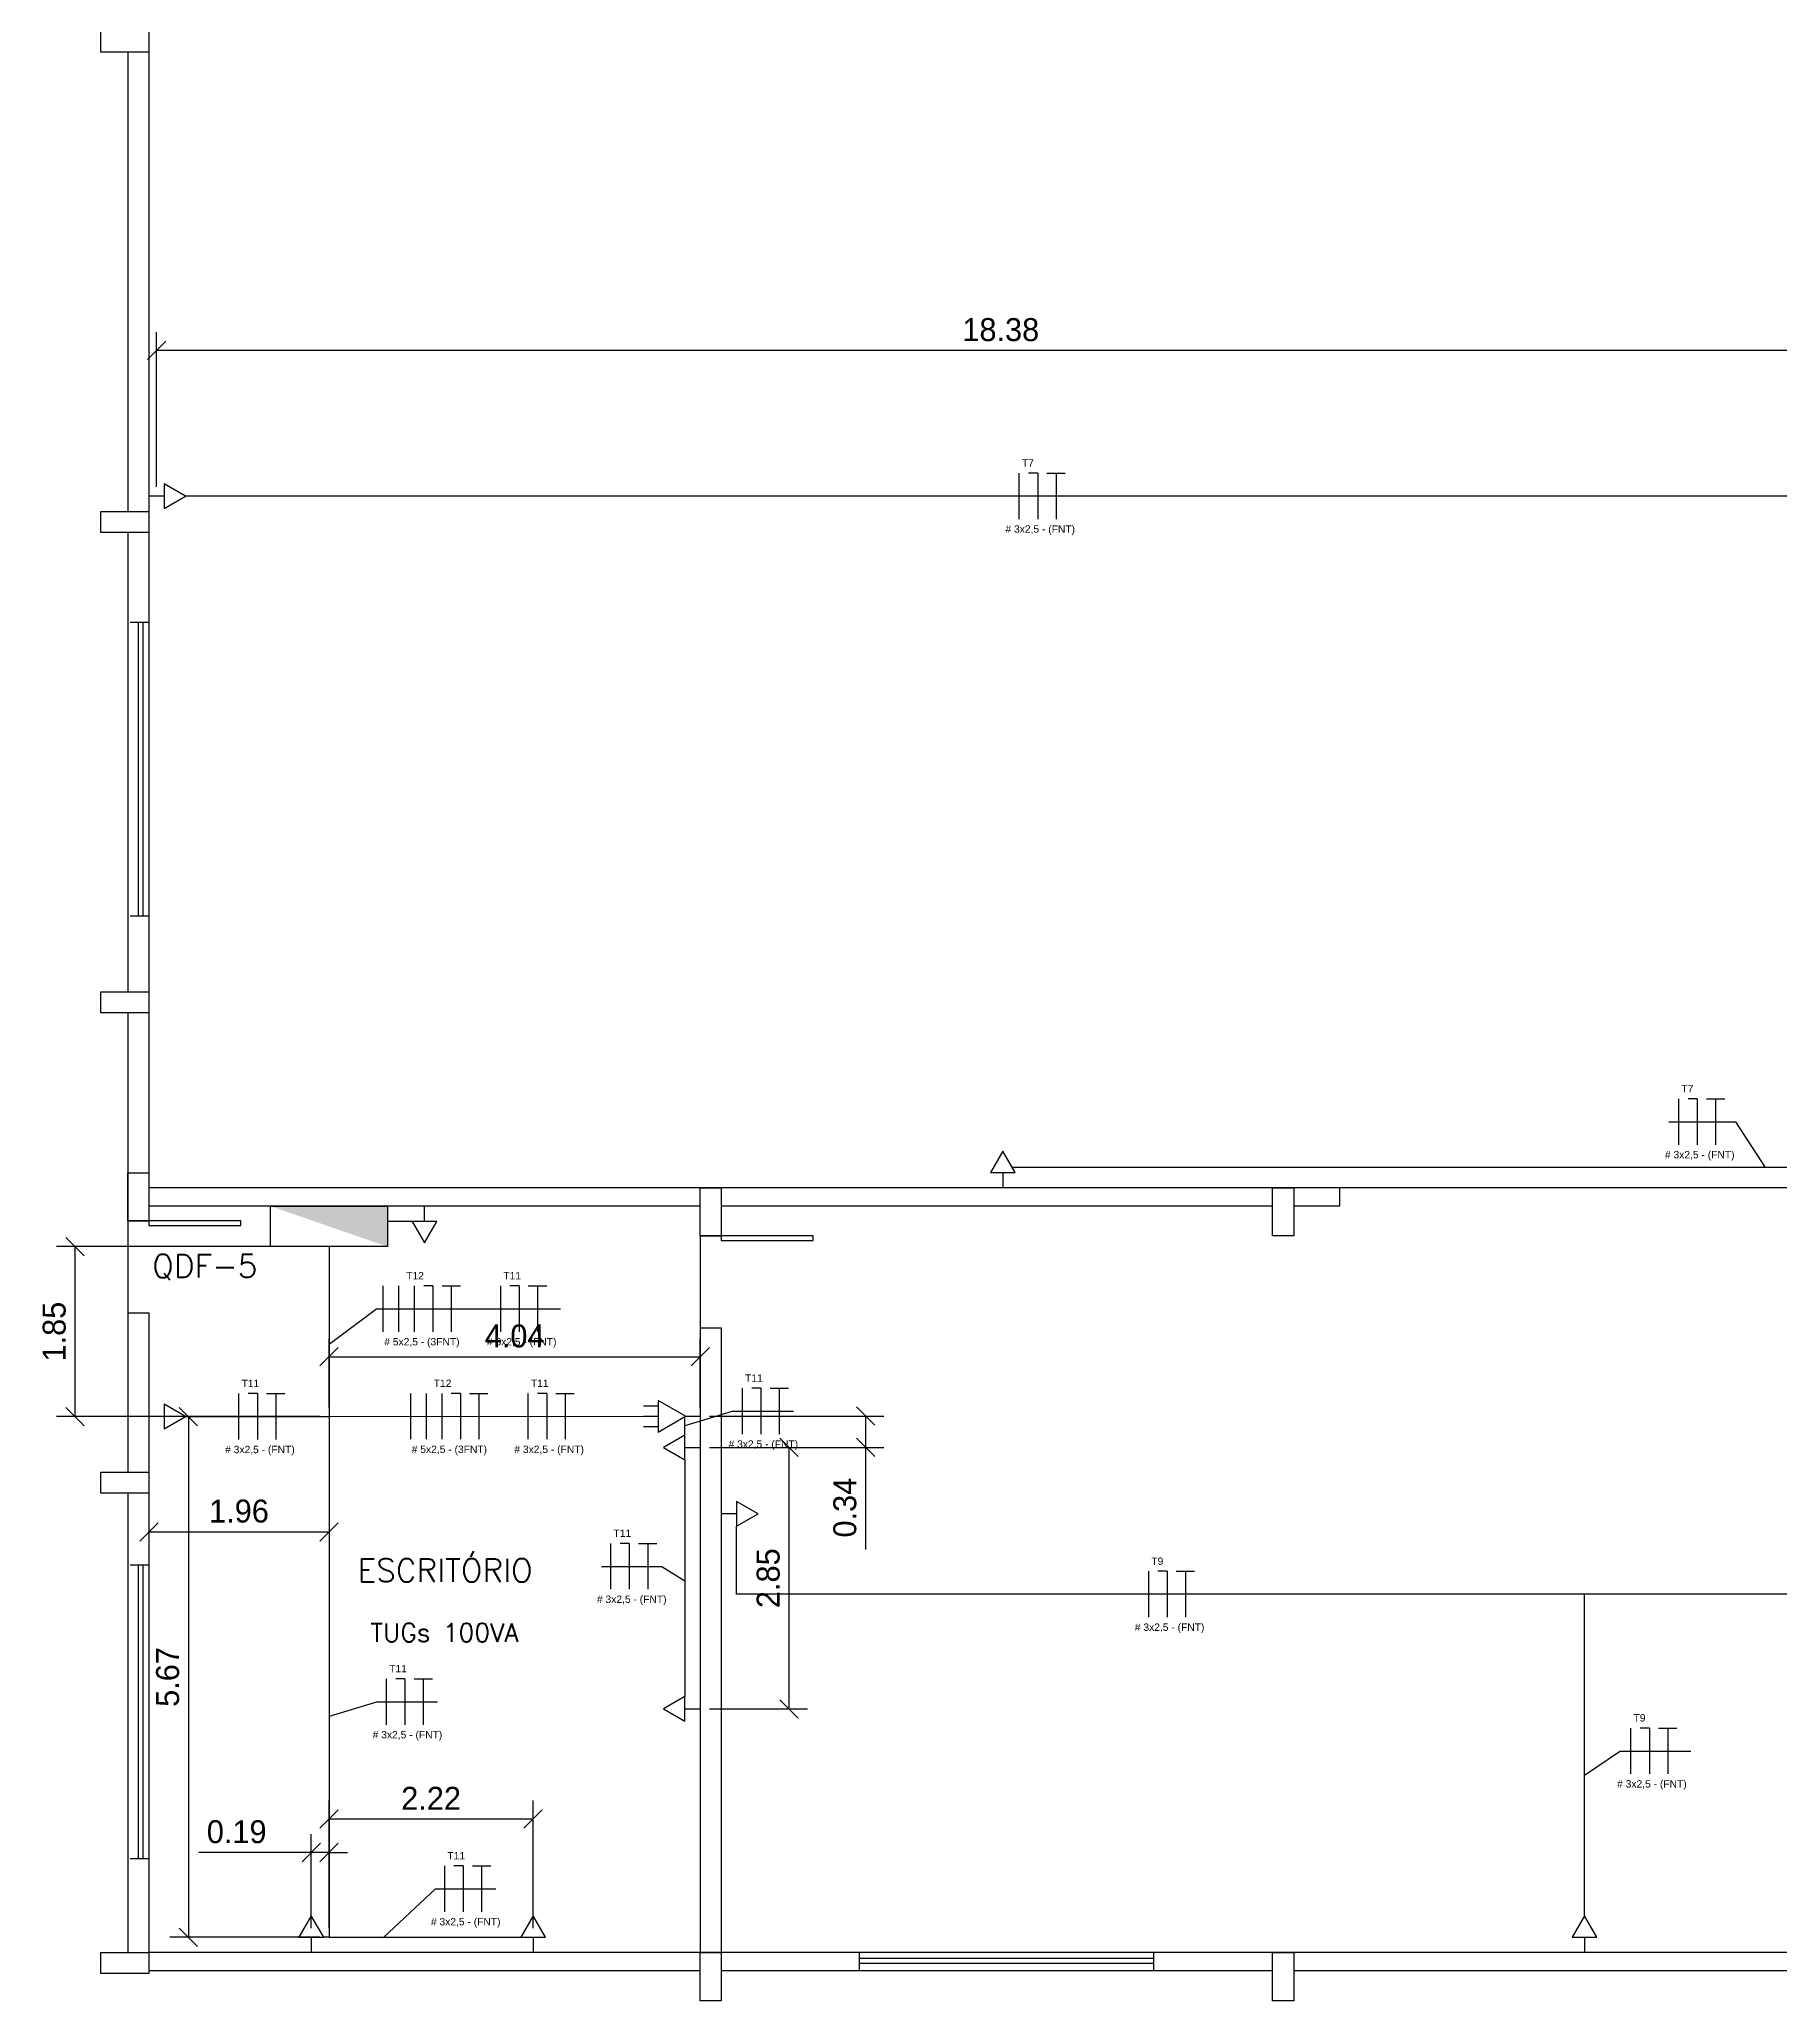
# Model space of a CAD drawing. Extents: x 196 to 330, y 12 to 148.
# Drawn here: x 273.66 to 292.6, y 86.18 to 107.53 of the extents above; entities that cross this region are included whole.
import ezdxf

# ---------------------------------------------------------------- set-up
doc = ezdxf.new("R2010")
doc.units = 0
doc.header["$MEASUREMENT"] = 0
doc.layers.get('0').update_dxf_attribs({"linetype": 'CONTINUOUS'})
doc.layers.get('DEFPOINTS').update_dxf_attribs({"linetype": 'CONTINUOUS'})
for name, color, linetype in [('_ARQ', 5, 'CONTINUOUS'), ('_ARQ-TEXTO', 4, 'CONTINUOUS'), ('_ELT-Eletroduto', 7, 'CONTINUOUS'), ('_ELT-PONTO', 2, 'CONTINUOUS'), ('_ELT-PONTO-TEXTO', 4, 'CONTINUOUS'), ('ELET_FIAÇÃO', 1, 'CONTINUOUS'), ('ELT_FIAÇÃO_TEXTO', 255, 'CONTINUOUS')]:
    doc.layers.add(name, color=color, linetype=linetype)
doc.styles.add('ARIAL', font='arial.ttf')
doc.styles.add('ROMANS', font='romans')
doc.dimstyles.new('LUMINOTECNICO', dxfattribs={"dimscale": 0, "dimtxt": 0.25, "dimasz": 0.2, "dimexe": 0.2, "dimexo": 0.1, "dimgap": 0.1, "dimtad": 1, "dimdsep": 46, "dimtxsty": 'Standard', "dimblk1": 'OBLIQUE', "dimblk2": 'OBLIQUE', "dimsah": 1, "dimcen": 0.2, "dimadec": 1, "dimazin": 0, "dimtfac": 1, "dimtmove": 0, "dimatfit": 3, "dimldrblk": 'OBLIQUE', "dimfxl": 1, "dimtolj": 1, "dimtzin": 0, "dimarcsym": 0})

# ---------------------------------------------------------------- blocks, each defined once
blk = doc.blocks.new('_OBLIQUE')
at = {"color": 0, "linetype": 'ByBlock'}
blk.add_line((-0.5, -0.5), (0.5, 0.5), dxfattribs=at)
blk = doc.blocks.new('*D37')
at = {"layer": '_ELT-Eletroduto', "color": 0, "linetype": 'Continuous', "lineweight": -2, "transparency": 16777216}
for p, q in [((274.937, 102.654), (274.937, 104.34)), ((293.313, 102.654), (293.313, 104.34)), ((293.313, 104.14), (274.937, 104.14))]:
    blk.add_line(p, q, dxfattribs=at)
at = {"layer": 'DEFPOINTS', "color": 0, "linetype": 'Continuous', "transparency": 16777216}
for p in [(274.937, 104.14), (274.937, 102.554), (293.313, 102.554)]:
    blk.add_point(p, dxfattribs=at)
at = {"layer": '_ELT-Eletroduto', "color": 0, "linetype": 'Continuous', "lineweight": -2, "transparency": 16777216, "xscale": 0.2, "yscale": 0.2, "zscale": 0.2, "rotation": 180}
blk.add_blockref('_OBLIQUE', (274.937, 104.14), dxfattribs=at)
at = {"layer": '_ELT-Eletroduto', "color": 0, "linetype": 'Continuous', "lineweight": -2, "transparency": 16777216, "xscale": 0.2, "yscale": 0.2, "zscale": 0.2}
blk.add_blockref('_OBLIQUE', (293.313, 104.14), dxfattribs=at)
at = {"layer": '_ELT-Eletroduto', "color": 0, "linetype": 'Continuous', "transparency": 16777216, "insert": (284.125, 104.365), "char_height": 0.25, "attachment_point": 5}
blk.add_mtext('\\A1;18.38', dxfattribs=at)
blk = doc.blocks.new('*D46')
at = {"layer": '_ELT-Eletroduto', "color": 0, "linetype": 'Continuous', "lineweight": -2, "transparency": 16777216}
for p, q in [((276.715, 94.385), (273.849, 94.385)), ((274.049, 94.385), (274.049, 92.535)), ((276.717, 92.535), (273.849, 92.535))]:
    blk.add_line(p, q, dxfattribs=at)
at = {"layer": 'DEFPOINTS', "color": 0, "linetype": 'Continuous', "transparency": 16777216}
for p in [(276.815, 94.385), (274.049, 92.535), (276.817, 92.535)]:
    blk.add_point(p, dxfattribs=at)
at = {"layer": '_ELT-Eletroduto', "color": 0, "linetype": 'Continuous', "lineweight": -2, "transparency": 16777216, "xscale": 0.2, "yscale": 0.2, "zscale": 0.2}
for p, rotation in [((274.049, 94.385), 90), ((274.049, 92.535), 270)]:
    blk.add_blockref('_OBLIQUE', p, dxfattribs=dict(at, rotation=rotation))
at = {"layer": '_ELT-Eletroduto', "color": 0, "linetype": 'Continuous', "transparency": 16777216, "insert": (273.824, 93.46), "char_height": 0.25, "attachment_point": 5, "rotation": 90}
blk.add_mtext('\\A1;1.85', dxfattribs=at)
blk = doc.blocks.new('*D47')
at = {"layer": '_ELT-Eletroduto', "color": 0, "linetype": 'Continuous', "lineweight": -2, "transparency": 16777216}
for p, q in [((274.854, 92.435), (274.854, 91.08)), ((276.815, 92.435), (276.815, 91.08)), ((274.854, 91.28), (276.815, 91.28))]:
    blk.add_line(p, q, dxfattribs=at)
at = {"layer": 'DEFPOINTS', "color": 0, "linetype": 'Continuous', "transparency": 16777216}
for p in [(274.854, 92.535), (276.815, 92.535), (276.815, 91.28)]:
    blk.add_point(p, dxfattribs=at)
at = {"layer": '_ELT-Eletroduto', "color": 0, "linetype": 'Continuous', "lineweight": -2, "transparency": 16777216, "xscale": 0.2, "yscale": 0.2, "zscale": 0.2, "rotation": 180}
blk.add_blockref('_OBLIQUE', (274.854, 91.28), dxfattribs=at)
at = {"layer": '_ELT-Eletroduto', "color": 0, "linetype": 'Continuous', "lineweight": -2, "transparency": 16777216, "xscale": 0.2, "yscale": 0.2, "zscale": 0.2}
blk.add_blockref('_OBLIQUE', (276.815, 91.28), dxfattribs=at)
at = {"layer": '_ELT-Eletroduto', "color": 0, "linetype": 'Continuous', "transparency": 16777216, "insert": (275.834, 91.505), "char_height": 0.25, "attachment_point": 5}
blk.add_mtext('\\A1;1.96', dxfattribs=at)
blk = doc.blocks.new('*D48')
at = {"layer": '_ELT-Eletroduto', "color": 0, "linetype": 'Continuous', "lineweight": -2, "transparency": 16777216}
for p, q in [((276.815, 92.635), (276.815, 93.386)), ((280.854, 92.635), (280.854, 93.386)), ((276.815, 93.186), (280.854, 93.186))]:
    blk.add_line(p, q, dxfattribs=at)
at = {"layer": 'DEFPOINTS', "color": 0, "linetype": 'Continuous', "transparency": 16777216}
for p in [(280.854, 93.186), (276.815, 92.535), (280.854, 92.535)]:
    blk.add_point(p, dxfattribs=at)
at = {"layer": '_ELT-Eletroduto', "color": 0, "linetype": 'Continuous', "lineweight": -2, "transparency": 16777216, "xscale": 0.2, "yscale": 0.2, "zscale": 0.2, "rotation": 180}
blk.add_blockref('_OBLIQUE', (276.815, 93.186), dxfattribs=at)
at = {"layer": '_ELT-Eletroduto', "color": 0, "linetype": 'Continuous', "lineweight": -2, "transparency": 16777216, "xscale": 0.2, "yscale": 0.2, "zscale": 0.2}
blk.add_blockref('_OBLIQUE', (280.854, 93.186), dxfattribs=at)
at = {"layer": '_ELT-Eletroduto', "color": 0, "linetype": 'Continuous', "transparency": 16777216, "insert": (278.834, 93.411), "char_height": 0.25, "attachment_point": 5}
blk.add_mtext('\\A1;4.04', dxfattribs=at)
blk = doc.blocks.new('*D49')
at = {"layer": '_ELT-Eletroduto', "color": 0, "linetype": 'Continuous', "lineweight": -2, "transparency": 16777216}
for p, q in [((280.954, 92.54), (282.854, 92.54)), ((282.654, 92.54), (282.654, 92.199)), ((280.954, 92.199), (282.854, 92.199)), ((282.654, 92.199), (282.654, 91.09))]:
    blk.add_line(p, q, dxfattribs=at)
at = {"layer": 'DEFPOINTS', "color": 0, "linetype": 'Continuous', "transparency": 16777216}
for p in [(280.854, 92.54), (280.854, 92.199), (282.654, 92.199)]:
    blk.add_point(p, dxfattribs=at)
at = {"layer": '_ELT-Eletroduto', "color": 0, "linetype": 'Continuous', "lineweight": -2, "transparency": 16777216, "xscale": 0.2, "yscale": 0.2, "zscale": 0.2}
for p, rotation in [((282.654, 92.54), 90), ((282.654, 92.199), 270)]:
    blk.add_blockref('_OBLIQUE', p, dxfattribs=dict(at, rotation=rotation))
at = {"layer": '_ELT-Eletroduto', "color": 0, "linetype": 'Continuous', "transparency": 16777216, "insert": (282.429, 91.544), "char_height": 0.25, "attachment_point": 5, "rotation": 90}
blk.add_mtext('\\A1;0.34', dxfattribs=at)
blk = doc.blocks.new('*D50')
at = {"layer": '_ELT-Eletroduto', "color": 0, "linetype": 'Continuous', "lineweight": -2, "transparency": 16777216}
for p, q in [((280.954, 92.199), (282.02, 92.199)), ((281.82, 92.199), (281.82, 89.353)), ((280.954, 89.353), (282.02, 89.353))]:
    blk.add_line(p, q, dxfattribs=at)
at = {"layer": 'DEFPOINTS', "color": 0, "linetype": 'Continuous', "transparency": 16777216}
for p in [(280.854, 92.199), (280.854, 89.353), (281.82, 89.353)]:
    blk.add_point(p, dxfattribs=at)
at = {"layer": '_ELT-Eletroduto', "color": 0, "linetype": 'Continuous', "lineweight": -2, "transparency": 16777216, "xscale": 0.2, "yscale": 0.2, "zscale": 0.2}
for p, rotation in [((281.82, 92.199), 90), ((281.82, 89.353), 270)]:
    blk.add_blockref('_OBLIQUE', p, dxfattribs=dict(at, rotation=rotation))
at = {"layer": '_ELT-Eletroduto', "color": 0, "linetype": 'Continuous', "transparency": 16777216, "insert": (281.595, 90.776), "char_height": 0.25, "attachment_point": 5, "rotation": 90}
blk.add_mtext('\\A1;2.85', dxfattribs=at)
blk = doc.blocks.new('*D51')
at = {"layer": '_ELT-Eletroduto', "color": 0, "linetype": 'Continuous', "lineweight": -2, "transparency": 16777216}
for p, q in [((276.715, 92.535), (275.083, 92.535)), ((275.283, 92.535), (275.283, 86.867)), ((276.715, 86.867), (275.083, 86.867))]:
    blk.add_line(p, q, dxfattribs=at)
at = {"layer": 'DEFPOINTS', "color": 0, "linetype": 'Continuous', "transparency": 16777216}
for p in [(276.815, 92.535), (275.283, 86.867), (276.815, 86.867)]:
    blk.add_point(p, dxfattribs=at)
at = {"layer": '_ELT-Eletroduto', "color": 0, "linetype": 'Continuous', "lineweight": -2, "transparency": 16777216, "xscale": 0.2, "yscale": 0.2, "zscale": 0.2}
for p, rotation in [((275.283, 92.535), 90), ((275.283, 86.867), 270)]:
    blk.add_blockref('_OBLIQUE', p, dxfattribs=dict(at, rotation=rotation))
at = {"layer": '_ELT-Eletroduto', "color": 0, "linetype": 'Continuous', "transparency": 16777216, "insert": (275.058, 89.701), "char_height": 0.25, "attachment_point": 5, "rotation": 90}
blk.add_mtext('\\A1;5.67', dxfattribs=at)
blk = doc.blocks.new('*D52')
at = {"layer": '_ELT-Eletroduto', "color": 0, "linetype": 'Continuous', "lineweight": -2, "transparency": 16777216}
for p, q in [((276.621, 86.967), (276.621, 87.99)), ((276.815, 86.967), (276.815, 87.99)), ((276.621, 87.79), (275.396, 87.79)), ((276.815, 87.79), (276.621, 87.79)), ((276.815, 87.79), (277.015, 87.79))]:
    blk.add_line(p, q, dxfattribs=at)
at = {"layer": 'DEFPOINTS', "color": 0, "linetype": 'Continuous', "transparency": 16777216}
for p in [(276.621, 87.79), (276.621, 86.867), (276.815, 86.867)]:
    blk.add_point(p, dxfattribs=at)
at = {"layer": '_ELT-Eletroduto', "color": 0, "linetype": 'Continuous', "lineweight": -2, "transparency": 16777216, "xscale": 0.2, "yscale": 0.2, "zscale": 0.2}
blk.add_blockref('_OBLIQUE', (276.621, 87.79), dxfattribs=at)
at = {"layer": '_ELT-Eletroduto', "color": 0, "linetype": 'Continuous', "lineweight": -2, "transparency": 16777216, "xscale": 0.2, "yscale": 0.2, "zscale": 0.2, "rotation": 180}
blk.add_blockref('_OBLIQUE', (276.815, 87.79), dxfattribs=at)
at = {"layer": '_ELT-Eletroduto', "color": 0, "linetype": 'Continuous', "transparency": 16777216, "insert": (275.809, 88.015), "char_height": 0.25, "attachment_point": 5}
blk.add_mtext('\\A1;0.19', dxfattribs=at)
blk = doc.blocks.new('*D53')
at = {"layer": '_ELT-Eletroduto', "color": 0, "linetype": 'Continuous', "lineweight": -2, "transparency": 16777216}
for p, q in [((276.815, 86.967), (276.815, 88.355)), ((279.035, 86.967), (279.035, 88.355)), ((276.815, 88.155), (279.035, 88.155))]:
    blk.add_line(p, q, dxfattribs=at)
at = {"layer": 'DEFPOINTS', "color": 0, "linetype": 'Continuous', "transparency": 16777216}
for p in [(279.035, 88.155), (276.815, 86.867), (279.035, 86.867)]:
    blk.add_point(p, dxfattribs=at)
at = {"layer": '_ELT-Eletroduto', "color": 0, "linetype": 'Continuous', "lineweight": -2, "transparency": 16777216, "xscale": 0.2, "yscale": 0.2, "zscale": 0.2, "rotation": 180}
blk.add_blockref('_OBLIQUE', (276.815, 88.155), dxfattribs=at)
at = {"layer": '_ELT-Eletroduto', "color": 0, "linetype": 'Continuous', "lineweight": -2, "transparency": 16777216, "xscale": 0.2, "yscale": 0.2, "zscale": 0.2}
blk.add_blockref('_OBLIQUE', (279.035, 88.155), dxfattribs=at)
at = {"layer": '_ELT-Eletroduto', "color": 0, "linetype": 'Continuous', "transparency": 16777216, "insert": (277.925, 88.38), "char_height": 0.25, "attachment_point": 5}
blk.add_mtext('\\A1;2.22', dxfattribs=at)

msp = doc.modelspace()

# ---------------------------------------------------------------- hatches: boundary and pattern name
at = {"layer": '_ELT-PONTO', "linetype": 'Continuous'}
msp.add_hatch(color=256, dxfattribs=at).paths.add_polyline_path([(276.178, 94.825), (277.451, 94.385), (277.451, 94.825)])

# ---------------------------------------------------------------- linework, layer by layer
at = {"layer": '_ARQ', "linetype": 'Continuous'}
for p, q in [((274.854, 131.228), (274.854, 94.665)), ((287.811, 95.025), (287.811, 94.825)), ((274.625, 94.665), (274.854, 94.665)), ((280.854, 94.501), (280.854, 86.701)), ((280.854, 94.501), (281.083, 94.501)), ((274.625, 93.665), (274.854, 93.665)), ((274.854, 93.665), (274.854, 86.701)), ((280.854, 93.501), (281.083, 93.501)), ((281.083, 93.501), (281.083, 86.701))]:
    msp.add_line(p, q, dxfattribs=at)
at = {"layer": '_ARQ'}
for p, q in [((274.625, 107.388), (274.625, 102.388)), ((274.625, 102.159), (274.625, 97.159)), ((274.651, 101.182), (274.854, 101.182)), ((274.736, 101.182), (274.736, 97.985)), ((274.789, 101.182), (274.789, 97.985)), ((274.854, 97.982), (274.651, 97.982)), ((274.625, 96.93), (274.625, 91.93)), ((318.227, 95.025), (274.854, 95.025)), ((280.854, 94.825), (274.854, 94.825)), ((287.083, 94.825), (281.083, 94.825)), ((287.811, 94.825), (287.313, 94.825)), ((274.625, 91.701), (274.625, 86.701)), ((274.651, 90.922), (274.854, 90.922)), ((274.736, 90.922), (274.736, 87.724)), ((274.789, 90.922), (274.789, 87.724)), ((274.854, 87.722), (274.651, 87.722)), ((328.029, 86.701), (274.854, 86.701)), ((282.589, 86.501), (282.589, 86.703)), ((285.789, 86.703), (285.789, 86.501)), ((280.854, 86.501), (274.854, 86.501)), ((287.083, 86.501), (281.083, 86.501)), ((282.589, 86.639), (285.787, 86.639)), ((282.589, 86.585), (285.787, 86.585)), ((293.313, 86.501), (287.313, 86.501))]:
    msp.add_line(p, q, dxfattribs=at)
for points in [[(274.33, 107.618), (274.854, 107.618), (274.854, 107.388), (274.33, 107.388)], [(274.33, 102.388), (274.854, 102.388), (274.854, 102.159), (274.33, 102.159)], [(274.33, 97.159), (274.854, 97.159), (274.854, 96.93), (274.33, 96.93)], [(274.854, 95.189), (274.854, 94.665), (274.625, 94.665), (274.625, 95.189)], [(281.083, 95.025), (281.083, 94.501), (280.854, 94.501), (280.854, 95.025)], [(287.313, 95.025), (287.313, 94.501), (287.083, 94.501), (287.083, 95.025)], [(274.33, 91.93), (274.854, 91.93), (274.854, 91.701), (274.33, 91.701)], [(274.33, 86.701), (274.854, 86.701), (274.854, 86.472), (274.33, 86.472)], [(281.083, 86.701), (281.083, 86.176), (280.854, 86.176), (280.854, 86.701)], [(287.313, 86.701), (287.313, 86.176), (287.083, 86.176), (287.083, 86.701)]]:
    msp.add_lwpolyline(points, close=True, dxfattribs=at)
at = {"layer": '_ARQ', "linetype": 'Continuous'}
for points in [[(275.854, 94.665), (274.854, 94.665), (274.854, 94.615), (275.854, 94.615)], [(282.083, 94.501), (281.083, 94.501), (281.083, 94.451), (282.083, 94.451)]]:
    msp.add_lwpolyline(points, close=True, dxfattribs=at)
at = {"layer": '_ELT-Eletroduto', "linetype": 'Continuous'}
for p, q in [((293.178, 102.554), (275.253, 102.554)), ((298.25, 95.245), (284.249, 95.245)), ((277.72, 94.659), (277.451, 94.659)), ((276.815, 94.385), (276.815, 86.867)), ((275.253, 92.535), (276.815, 92.535)), ((276.815, 92.535), (280.235, 92.54)), ((280.688, 92.333), (280.688, 92.536)), ((280.688, 92.064), (280.688, 89.487)), ((281.25, 90.601), (281.25, 91.341)), ((298.248, 90.601), (281.25, 90.601)), ((290.477, 87.1), (290.477, 90.601)), ((276.815, 86.867), (276.756, 86.867)), ((276.815, 86.867), (278.9, 86.867))]:
    msp.add_line(p, q, dxfattribs=at)
at = {"layer": '_ELT-PONTO'}
for p, q in [((275.02, 102.554), (274.854, 102.554)), ((275.253, 102.554), (275.02, 102.689)), ((275.02, 102.689), (275.02, 102.42)), ((275.02, 102.42), (275.253, 102.554)), ((284.146, 95.424), (284.012, 95.191)), ((284.281, 95.191), (284.146, 95.424)), ((284.012, 95.191), (284.281, 95.191)), ((284.146, 95.191), (284.146, 95.025)), ((277.854, 94.659), (277.854, 94.825)), ((277.72, 94.659), (277.854, 94.426)), ((277.989, 94.659), (277.72, 94.659)), ((277.854, 94.426), (277.989, 94.659)), ((275.253, 92.535), (275.02, 92.67)), ((275.02, 92.67), (275.02, 92.401)), ((275.02, 92.535), (274.854, 92.535)), ((275.02, 92.401), (275.253, 92.535)), ((280.235, 92.651), (280.396, 92.651)), ((280.235, 92.54), (280.396, 92.54)), ((280.694, 92.54), (280.854, 92.54)), ((280.235, 92.428), (280.396, 92.428)), ((280.688, 92.333), (280.455, 92.199)), ((280.688, 92.064), (280.688, 92.333)), ((280.455, 92.199), (280.688, 92.064)), ((280.688, 92.199), (280.854, 92.199)), ((281.483, 91.475), (281.25, 91.61)), ((281.25, 91.61), (281.25, 91.341)), ((281.25, 91.475), (281.083, 91.475)), ((281.25, 91.341), (281.483, 91.475)), ((280.688, 89.487), (280.455, 89.353)), ((280.688, 89.218), (280.688, 89.487)), ((280.455, 89.353), (280.688, 89.218)), ((280.688, 89.353), (280.854, 89.353)), ((276.621, 87.1), (276.487, 86.867)), ((276.756, 86.867), (276.621, 87.1)), ((279.035, 87.1), (278.9, 86.867)), ((279.169, 86.867), (279.035, 87.1)), ((290.477, 87.1), (290.343, 86.867)), ((290.612, 86.867), (290.477, 87.1)), ((276.487, 86.867), (276.756, 86.867)), ((276.621, 86.867), (276.621, 86.701)), ((278.9, 86.867), (279.169, 86.867)), ((279.035, 86.867), (279.035, 86.701)), ((290.343, 86.867), (290.612, 86.867)), ((290.477, 86.867), (290.477, 86.701))]:
    msp.add_line(p, q, dxfattribs=at)
at = {"layer": '_ELT-PONTO', "linetype": 'Continuous'}
msp.add_lwpolyline([(277.451, 94.825), (277.451, 94.385), (276.178, 94.385), (276.178, 94.825)], close=True, dxfattribs=at)
at = {"layer": '_ELT-PONTO'}
msp.add_lwpolyline([(280.694, 92.54), (280.396, 92.712), (280.396, 92.367)], close=True, dxfattribs=at)
at = {"layer": 'ELET_FIAÇÃO', "linetype": 'Continuous'}
for p, q in [((284.327, 102.304), (284.327, 102.804)), ((284.527, 102.804), (284.427, 102.804)), ((284.527, 102.804), (284.527, 102.304)), ((284.627, 102.804), (284.827, 102.804)), ((284.727, 102.804), (284.727, 102.304)), ((291.505, 95.494), (291.505, 95.994)), ((291.705, 95.994), (291.605, 95.994)), ((291.705, 95.994), (291.705, 95.494)), ((291.805, 95.994), (292.005, 95.994)), ((291.905, 95.994), (291.905, 95.494)), ((277.404, 93.458), (277.404, 93.958)), ((277.574, 93.458), (277.574, 93.958)), ((277.744, 93.458), (277.744, 93.958)), ((277.944, 93.958), (277.844, 93.958)), ((277.944, 93.958), (277.944, 93.458)), ((278.044, 93.958), (278.244, 93.958)), ((278.144, 93.958), (278.144, 93.458)), ((278.683, 93.458), (278.683, 93.958)), ((278.883, 93.958), (278.783, 93.958)), ((278.883, 93.958), (278.883, 93.458)), ((278.983, 93.958), (279.183, 93.958)), ((279.083, 93.958), (279.083, 93.458)), ((275.834, 92.285), (275.834, 92.785)), ((276.034, 92.785), (275.934, 92.785)), ((276.034, 92.785), (276.034, 92.285)), ((276.134, 92.785), (276.334, 92.785)), ((276.234, 92.785), (276.234, 92.285)), ((277.703, 92.288), (277.703, 92.788)), ((277.873, 92.288), (277.873, 92.788)), ((278.044, 92.288), (278.044, 92.788)), ((278.244, 92.788), (278.144, 92.788)), ((278.244, 92.788), (278.244, 92.288)), ((278.344, 92.788), (278.544, 92.788)), ((278.444, 92.788), (278.444, 92.288)), ((278.983, 92.288), (278.983, 92.788)), ((279.183, 92.788), (279.083, 92.788)), ((279.183, 92.788), (279.183, 92.288)), ((279.283, 92.788), (279.483, 92.788)), ((279.383, 92.788), (279.383, 92.288)), ((281.314, 92.344), (281.314, 92.844)), ((281.514, 92.844), (281.414, 92.844)), ((281.514, 92.844), (281.514, 92.344)), ((281.614, 92.844), (281.814, 92.844)), ((281.714, 92.844), (281.714, 92.344)), ((279.882, 90.655), (279.882, 91.155)), ((280.082, 91.155), (279.982, 91.155)), ((280.082, 91.155), (280.082, 90.655)), ((280.182, 91.155), (280.382, 91.155)), ((280.282, 91.155), (280.282, 90.655)), ((285.735, 90.351), (285.735, 90.851)), ((285.935, 90.851), (285.835, 90.851)), ((285.935, 90.851), (285.935, 90.351)), ((286.035, 90.851), (286.235, 90.851)), ((286.135, 90.851), (286.135, 90.351)), ((277.44, 89.181), (277.44, 89.681)), ((277.64, 89.681), (277.54, 89.681)), ((277.64, 89.681), (277.64, 89.181)), ((277.74, 89.681), (277.94, 89.681)), ((277.84, 89.681), (277.84, 89.181)), ((290.984, 88.645), (290.984, 89.145)), ((291.184, 89.145), (291.084, 89.145)), ((291.184, 89.145), (291.184, 88.645)), ((291.284, 89.145), (291.484, 89.145)), ((291.384, 89.145), (291.384, 88.645)), ((278.074, 87.145), (278.074, 87.645)), ((278.274, 87.645), (278.174, 87.645)), ((278.274, 87.645), (278.274, 87.145)), ((278.374, 87.645), (278.574, 87.645)), ((278.474, 87.645), (278.474, 87.145))]:
    msp.add_line(p, q, dxfattribs=at)
at = {"layer": 'ELT_FIAÇÃO_TEXTO', "linetype": 'Continuous'}
for p, q in [((292.123, 95.744), (292.443, 95.245)), ((277.336, 93.708), (276.815, 93.318)), ((281.213, 92.594), (280.688, 92.435)), ((280.437, 90.905), (280.688, 90.746)), ((277.34, 89.431), (276.815, 89.272)), ((290.87, 88.895), (290.477, 88.628)), ((277.973, 87.395), (277.411, 86.867))]:
    msp.add_line(p, q, dxfattribs=at)
at = {"layer": 'ELT_FIAÇÃO_TEXTO', "color": 7, "linetype": 'Continuous'}
for points in [[(291.397, 95.744), (292.123, 95.744)], [(277.336, 93.708), (279.334, 93.708)], [(281.213, 92.594), (281.869, 92.594)], [(279.781, 90.905), (280.437, 90.905)], [(277.34, 89.431), (277.996, 89.431)], [(290.87, 88.895), (291.635, 88.895)], [(277.973, 87.395), (278.629, 87.395)]]:
    msp.add_lwpolyline(points, dxfattribs=at)

# ---------------------------------------------------------------- texts
at = {"layer": '_ARQ-TEXTO', "style": 'ROMANS'}
for s, p in [('QDF-5', (274.888, 94.049)), ('ESCRITÓRIO', (277.123, 90.736))]:
    msp.add_text(s, height=0.25, dxfattribs=at).set_placement(p)
at = {"layer": '_ELT-PONTO-TEXTO', "linetype": 'Continuous', "insert": (277.264, 90.284), "char_height": 0.2, "attachment_point": 1, "style": 'ARIAL'}
msp.add_mtext_dynamic_manual_height_columns('{\\Fromans|c0;TUGs 100VA}', width=1.83898, gutter_width=12.5, heights=[0], dxfattribs=at)
at = {"layer": 'ELT_FIAÇÃO_TEXTO', "linetype": 'Continuous', "char_height": 0.08, "attachment_point": 1, "style": 'ARIAL'}
for s, width, insert in [('T7', 0.13359, (284.355, 102.955)), ('# 3x2,5 - (FNT)', 0.84197, (284.176, 102.236)), ('T7', 0.13359, (291.533, 96.145)), ('# 3x2,5 - (FNT)', 0.84197, (291.354, 95.426)), ('T12', 0.13359, (277.654, 94.109)), ('T11', 0.13359, (278.711, 94.109)), ('# 5x2,5 - (3FNT)', 0.84197, (277.415, 93.39)), ('# 3x2,5 - (FNT)', 0.84197, (278.532, 93.39)), ('T11', 0.13359, (275.862, 92.936)), ('T12', 0.13359, (277.953, 92.938)), ('T11', 0.13359, (279.011, 92.938)), ('T11', 0.13359, (281.342, 92.994)), ('# 3x2,5 - (FNT)', 0.84197, (281.162, 92.276)), ('# 3x2,5 - (FNT)', 0.84197, (275.683, 92.217)), ('# 5x2,5 - (3FNT)', 0.84197, (277.714, 92.219)), ('# 3x2,5 - (FNT)', 0.84197, (278.831, 92.219)), ('T11', 0.13359, (279.91, 91.305)), ('T9', 0.13359, (285.764, 91.001)), ('# 3x2,5 - (FNT)', 0.84197, (279.73, 90.587)), ('# 3x2,5 - (FNT)', 0.84197, (285.584, 90.283)), ('T11', 0.13359, (277.469, 89.832)), ('T9', 0.13359, (291.012, 89.296)), ('# 3x2,5 - (FNT)', 0.84197, (277.289, 89.113)), ('# 3x2,5 - (FNT)', 0.84197, (290.833, 88.577)), ('T11', 0.13359, (278.102, 87.795)), ('# 3x2,5 - (FNT)', 0.84197, (277.923, 87.077))]:
    msp.add_mtext_dynamic_manual_height_columns(s, width=width, gutter_width=12.5, heights=[0.111], dxfattribs=dict(at, insert=insert))

# ---------------------------------------------------------------- dimensions: what is measured, and where the dimension line sits
at = {"layer": '_ELT-Eletroduto', "linetype": 'Continuous'}
for base, p1, p2, picture, middle in [((274.937, 104.14), (293.313, 102.554), (274.937, 102.554), '*D37', (284.125, 104.365)), ((280.854, 93.186), (276.815, 92.535), (280.854, 92.535), '*D48', (278.834, 93.411)), ((276.815, 91.28), (274.854, 92.535), (276.815, 92.535), '*D47', (275.834, 91.505)), ((279.035, 88.155), (276.815, 86.867), (279.035, 86.867), '*D53', (277.925, 88.38)), ((276.621, 87.79), (276.815, 86.867), (276.621, 86.867), '*D52', (275.809, 88.015))]:
    dim = msp.add_linear_dim(base=base, p1=p1, p2=p2, dimstyle='LUMINOTECNICO', override={"dimscale": 1}, dxfattribs=at)
    dim.commit()
    dim.dimension.update_dxf_attribs({"geometry": picture, "text_midpoint": middle})
for base, p1, p2, picture, middle in [((274.049, 92.535), (276.815, 94.385), (276.817, 92.535), '*D46', (273.824, 93.46)), ((275.283, 86.867), (276.815, 92.535), (276.815, 86.867), '*D51', (275.058, 89.701)), ((282.654, 92.199), (280.854, 92.54), (280.854, 92.199), '*D49', (282.429, 91.544)), ((281.82, 89.353), (280.854, 92.199), (280.854, 89.353), '*D50', (281.595, 90.776))]:
    dim = msp.add_linear_dim(base=base, p1=p1, p2=p2, angle=90, dimstyle='LUMINOTECNICO', override={"dimscale": 1}, dxfattribs=at)
    dim.commit()
    dim.dimension.update_dxf_attribs({"geometry": picture, "text_midpoint": middle})

doc.saveas('drawing.dxf')
